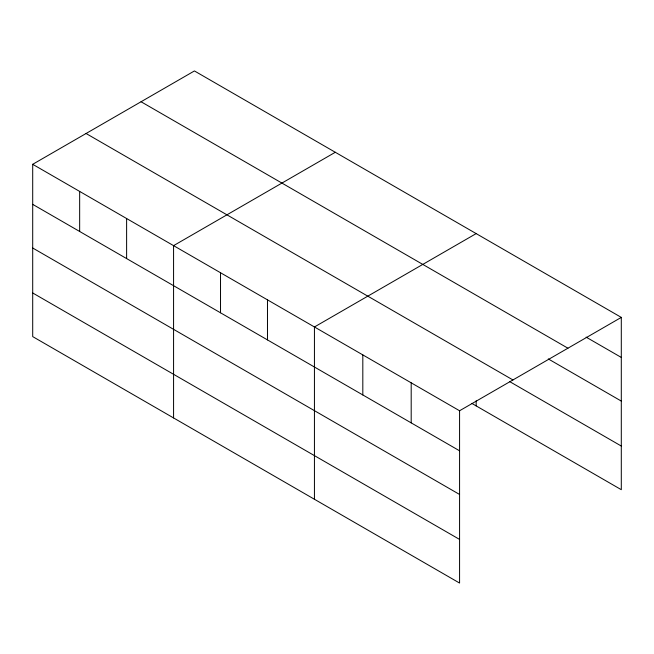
<?xml version="1.0" encoding="UTF-8"?>
<svg xmlns="http://www.w3.org/2000/svg" width="654" height="654" viewBox="0 0 654 654"><rect width="100%" height="100%" fill="white"/><g stroke="black" fill="none" stroke-linecap="round" stroke-linejoin="round"><path stroke-width="0.98" d="M32.7 164.309L459.574 410.761L459.574 583.057L32.7 336.606L32.7 164.309L194.426 70.943L621.3 317.394L621.3 489.691L471.812 403.387M335.298 152.268L173.572 245.642L173.572 417.939M476.161 233.601L314.435 326.967L314.435 499.264M459.574 410.761L621.3 317.394M586.115 337.129L621.3 357.436M141.06 101.754L567.934 348.206M548.289 358.932L621.3 401.082M86.066 133.498L512.94 379.949M509.589 381.552L621.3 446.044M32.7 204.359L459.574 450.81M32.7 248.005L459.574 494.457M32.7 292.967L459.574 539.419M476.161 400.82L476.161 405.897M411.194 382.835L411.194 422.876M362.815 354.901L362.815 394.951M267.478 299.859L267.478 339.908M220.521 272.751L220.521 312.8M126.614 218.534L126.614 258.575M79.657 191.418L79.657 231.467"/></g></svg>
